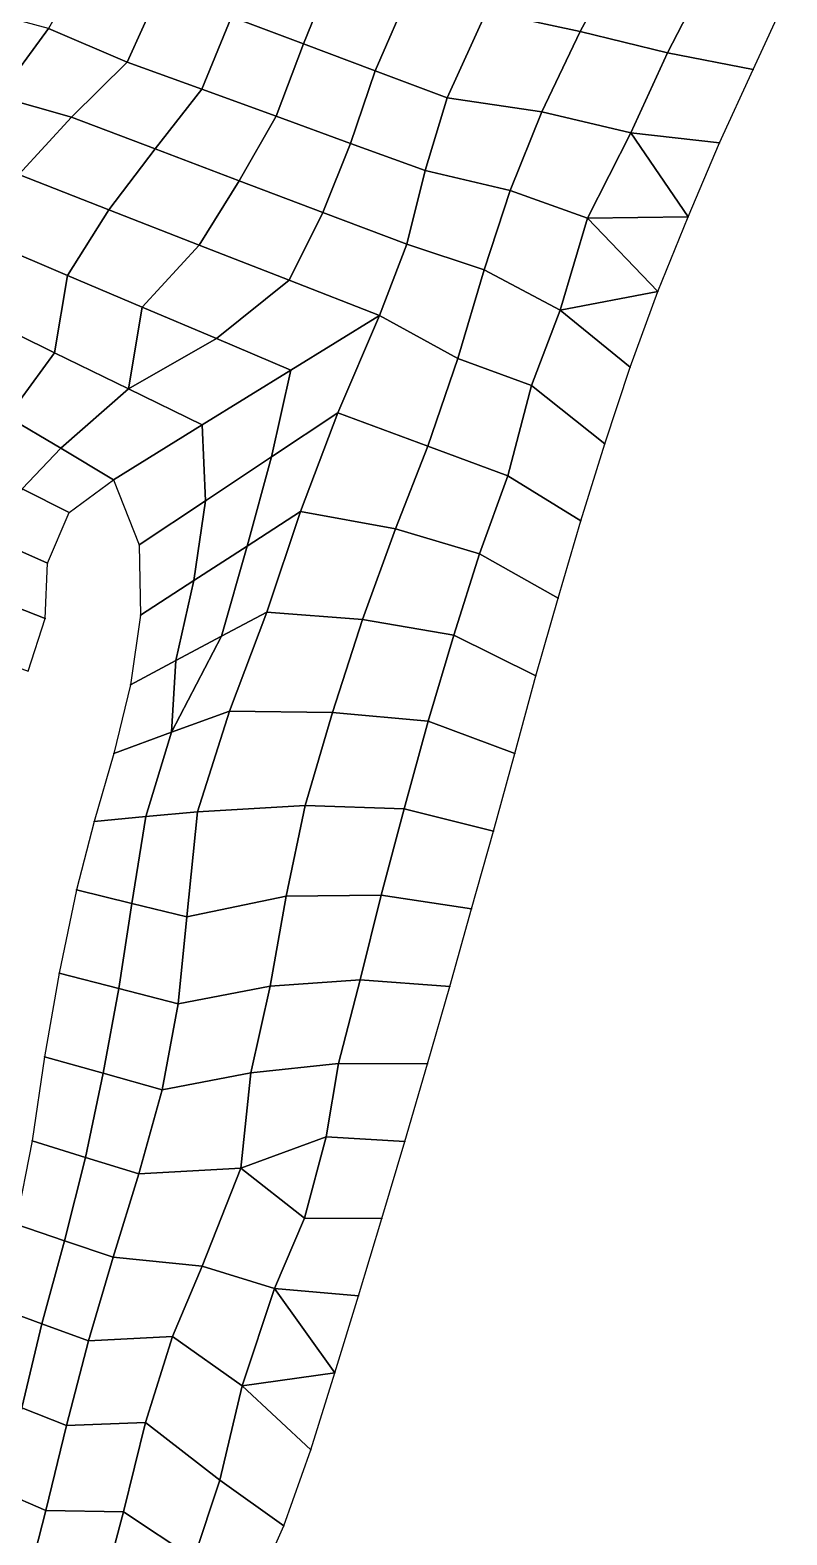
# Model space of a CAD drawing. Extents: x 380707 to 407438, y 6452841 to 6483357.
# Drawn here: x 397310.9 to 397451.5, y 6455584.6 to 6455864.4 of the extents above; entities that cross this region are included whole.
import ezdxf

# ---------------------------------------------------------------- set-up
doc = ezdxf.new("R2010")
doc.units = 0
for name, color, linetype in [('MESH_BOUND', 25, 'CONTINUOUS'), ('MESH_ELEMS', 18, 'CONTINUOUS'), ('MESH_NODES', 18, 'CONTINUOUS')]:
    doc.layers.add(name, color=color, linetype=linetype)

msp = doc.modelspace()

# ---------------------------------------------------------------- linework, layer by layer
at = {"layer": 'MESH_BOUND', "color": 25}
for points in [[(397445.216, 6455857.08, 0.178), (397451.499, 6455870.69, 0.248)], [(397438.994, 6455843.44, 0.259), (397445.216, 6455857.08, 0.178)], [(397433.156, 6455829.63, 0.306), (397438.994, 6455843.44, 0.259)], [(397427.485, 6455815.76, 0.257), (397433.156, 6455829.63, 0.306)], [(397422.346, 6455801.68, 0.33), (397427.485, 6455815.76, 0.257)], [(397417.675, 6455787.44, 0.295), (397422.346, 6455801.68, 0.33)], [(397413.183, 6455773.14, 0.241), (397417.675, 6455787.44, 0.295)], [(397318.127, 6455774.66, -0.205), (397326.372, 6455780.78, -0.353)], [(397326.372, 6455780.78, -0.353), (397331.117, 6455768.64, -0.091)], [(397314.064, 6455765.23, -0.329), (397318.127, 6455774.66, -0.205)], [(397409.003, 6455758.74, 0.189), (397413.183, 6455773.14, 0.241)], [(397331.117, 6455768.64, -0.091), (397331.399, 6455755.62, -0.549)], [(397313.628, 6455754.97, -0.223), (397314.064, 6455765.23, -0.329)], [(397404.868, 6455744.33, 0.371), (397409.003, 6455758.74, 0.189)], [(397310.492, 6455745.2, -0.156), (397313.628, 6455754.97, -0.223)], [(397331.399, 6455755.62, -0.549), (397329.5, 6455742.62, -0.667)], [(397329.5, 6455742.62, -0.667), (397326.407, 6455729.86, -0.508)], [(397400.912, 6455729.87, 0.326), (397404.868, 6455744.33, 0.371)], [(397326.407, 6455729.86, -0.508), (397322.756, 6455717.24, -0.493)], [(397396.953, 6455715.41, 0.429), (397400.912, 6455729.87, 0.326)], [(397322.756, 6455717.24, -0.493), (397319.477, 6455704.52, -0.509)], [(397392.913, 6455700.97, 0.583), (397396.953, 6455715.41, 0.429)], [(397319.477, 6455704.52, -0.509), (397316.279, 6455689.04, -0.245)], [(397388.873, 6455686.54, 0.549), (397392.913, 6455700.97, 0.583)], [(397316.279, 6455689.04, -0.245), (397313.501, 6455673.48, -0.152)], [(397384.699, 6455672.14, -0.001), (397388.873, 6455686.54, 0.549)], [(397313.501, 6455673.48, -0.152), (397311.223, 6455657.84, -0.254)], [(397380.504, 6455657.74, 0.041), (397384.699, 6455672.14, -0.001)], [(397311.223, 6455657.84, -0.254), (397308.212, 6455642.33, -0.463)], [(397376.217, 6455643.38, 0.532), (397380.504, 6455657.74, 0.041)], [(397371.89, 6455629.02, 0.71), (397376.217, 6455643.38, 0.532)], [(397367.498, 6455614.69, 0.77), (397371.89, 6455629.02, 0.71)], [(397363.05, 6455600.37, 0.816), (397367.498, 6455614.69, 0.77)], [(397358.007, 6455586.28, 0.877), (397363.05, 6455600.37, 0.816)], [(397351.928, 6455572.58, 0.582), (397358.007, 6455586.28, 0.877)]]:
    msp.add_polyline3d(points, dxfattribs=at)
at = {"layer": 'MESH_ELEMS', "color": 178}
for points in [[(397413.085, 6455864.09, 0.523), (397421.213, 6455879.15, 0.562), (397405.096, 6455884.56, 0.002), (397395.7, 6455867.85, 0.135)], [(397348.31, 6455866.84, -2.05), (397361.662, 6455861.82, -1.226), (397367.76, 6455876.82, -1.093), (397353.79, 6455881.3, -1.961)], [(397328.907, 6455858.43, -1.092), (397334.957, 6455871.86, -1.094), (397321.955, 6455878.23, 0.194), (397314.283, 6455864.67, 0.323)], [(397361.662, 6455861.82, -1.226), (397375.014, 6455856.8, -0.7), (397381.73, 6455872.34, -0.713), (397367.76, 6455876.82, -1.093)], [(397429.289, 6455860.13, 0.203), (397436.682, 6455874.46, 0.237), (397421.213, 6455879.15, 0.562), (397413.085, 6455864.09, 0.523)], [(397445.216, 6455857.08, 0.178), (397451.499, 6455870.69, 0.248), (397436.682, 6455874.46, 0.237), (397429.289, 6455860.13, 0.203)], [(397328.907, 6455858.43, -1.092), (397342.744, 6455853.39, -2.122), (397348.31, 6455866.84, -2.05), (397334.957, 6455871.86, -1.094)], [(397375.014, 6455856.8, -0.7), (397388.366, 6455851.79, 0.23), (397395.7, 6455867.85, 0.135), (397381.73, 6455872.34, -0.713)], [(397305.009, 6455852.01, 0.314), (397314.283, 6455864.67, 0.323), (397299.225, 6455868.7, 0.161), (397290.351, 6455854.54, 0.323)], [(397342.744, 6455853.39, -2.122), (397356.58, 6455848.35, -1.323), (397361.662, 6455861.82, -1.226), (397348.31, 6455866.84, -2.05)], [(397405.96, 6455849.17, 0.471), (397413.085, 6455864.09, 0.523), (397395.7, 6455867.85, 0.135), (397388.366, 6455851.79, 0.23)], [(397318.542, 6455848.2, -0.714), (397328.907, 6455858.43, -1.092), (397314.283, 6455864.67, 0.323), (397305.009, 6455852.01, 0.314)], [(397422.512, 6455845.27, 0.219), (397429.289, 6455860.13, 0.203), (397413.085, 6455864.09, 0.523), (397405.96, 6455849.17, 0.471)], [(397356.58, 6455848.35, -1.323), (397370.417, 6455843.3, -0.697), (397375.014, 6455856.8, -0.7), (397361.662, 6455861.82, -1.226)], [(397438.994, 6455843.44, 0.259), (397445.216, 6455857.08, 0.178), (397429.289, 6455860.13, 0.203), (397422.512, 6455845.27, 0.219)], [(397318.542, 6455848.2, -0.714), (397334.117, 6455842.29, -1.812), (397342.744, 6455853.39, -2.122), (397328.907, 6455858.43, -1.092)], [(397370.417, 6455843.3, -0.697), (397384.254, 6455838.26, -0.037), (397388.366, 6455851.79, 0.23), (397375.014, 6455856.8, -0.7)], [(397318.542, 6455848.2, -0.714), (397305.009, 6455852.01, 0.314), (397308.746, 6455837.52, -0.309), (397318.542, 6455848.2, -0.714)], [(397334.117, 6455842.29, -1.812), (397349.692, 6455836.38, -1.349), (397356.58, 6455848.35, -1.323), (397342.744, 6455853.39, -2.122)], [(397400.078, 6455834.58, 0.327), (397405.96, 6455849.17, 0.471), (397388.366, 6455851.79, 0.23), (397384.254, 6455838.26, -0.037)], [(397405.96, 6455849.17, 0.471), (397400.078, 6455834.58, 0.327), (397414.445, 6455829.4, 0.209), (397422.512, 6455845.27, 0.219)], [(397308.746, 6455837.52, -0.309), (397325.501, 6455830.97, -1.314), (397334.117, 6455842.29, -1.812), (397318.542, 6455848.2, -0.714)], [(397349.692, 6455836.38, -1.349), (397365.267, 6455830.46, -0.688), (397370.417, 6455843.3, -0.697), (397356.58, 6455848.35, -1.323)], [(397365.267, 6455830.46, -0.688), (397380.842, 6455824.55, 0.152), (397384.254, 6455838.26, -0.037), (397370.417, 6455843.3, -0.697)], [(397414.445, 6455829.4, 0.209), (397433.156, 6455829.63, 0.306), (397422.512, 6455845.27, 0.219), (397414.445, 6455829.4, 0.209)], [(397438.994, 6455843.44, 0.259), (397422.512, 6455845.27, 0.219), (397433.156, 6455829.63, 0.306), (397438.994, 6455843.44, 0.259)], [(397325.501, 6455830.97, -1.314), (397342.257, 6455824.42, -1.43), (397349.692, 6455836.38, -1.349), (397334.117, 6455842.29, -1.812)], [(397304.012, 6455824.63, -0.443), (397317.835, 6455818.76, -1.048), (397325.501, 6455830.97, -1.314), (397308.746, 6455837.52, -0.309)], [(397395.239, 6455819.81, 0.282), (397400.078, 6455834.58, 0.327), (397384.254, 6455838.26, -0.037), (397380.842, 6455824.55, 0.152)], [(397342.257, 6455824.42, -1.43), (397359.012, 6455817.88, -0.759), (397365.267, 6455830.46, -0.688), (397349.692, 6455836.38, -1.349)], [(397395.239, 6455819.81, 0.282), (397409.342, 6455812.29, 0.283), (397414.445, 6455829.4, 0.209), (397400.078, 6455834.58, 0.327)], [(397317.835, 6455818.76, -1.048), (397331.658, 6455812.89, -1.432), (397342.257, 6455824.42, -1.43), (397325.501, 6455830.97, -1.314)], [(397359.012, 6455817.88, -0.759), (397375.768, 6455811.33, -0.095), (397380.842, 6455824.55, 0.152), (397365.267, 6455830.46, -0.688)], [(397409.342, 6455812.29, 0.283), (397427.485, 6455815.76, 0.257), (397414.445, 6455829.4, 0.209), (397409.342, 6455812.29, 0.283)], [(397433.156, 6455829.63, 0.306), (397414.445, 6455829.4, 0.209), (397427.485, 6455815.76, 0.257), (397433.156, 6455829.63, 0.306)], [(397301.704, 6455811.12, -0.632), (397315.415, 6455804.4, -1.171), (397317.835, 6455818.76, -1.048), (397304.012, 6455824.63, -0.443)], [(397331.658, 6455812.89, -1.432), (397345.48, 6455807.02, -0.979), (397359.012, 6455817.88, -0.759), (397342.257, 6455824.42, -1.43)], [(397380.842, 6455824.55, 0.152), (397375.768, 6455811.33, -0.095), (397390.373, 6455803.3, 0.366), (397395.239, 6455819.81, 0.282)], [(397315.415, 6455804.4, -1.171), (397329.126, 6455797.68, -1.173), (397331.658, 6455812.89, -1.432), (397317.835, 6455818.76, -1.048)], [(397345.48, 6455807.02, -0.979), (397359.303, 6455801.14, -0.643), (397375.768, 6455811.33, -0.095), (397359.012, 6455817.88, -0.759)], [(397390.373, 6455803.3, 0.366), (397404.033, 6455798.27, 0.167), (397409.342, 6455812.29, 0.283), (397395.239, 6455819.81, 0.282)], [(397409.342, 6455812.29, 0.283), (397422.346, 6455801.68, 0.33), (397427.485, 6455815.76, 0.257), (397409.342, 6455812.29, 0.283)], [(397329.126, 6455797.68, -1.173), (397345.48, 6455807.02, -0.979), (397331.658, 6455812.89, -1.432), (397329.126, 6455797.68, -1.173)], [(397404.033, 6455798.27, 0.167), (397417.675, 6455787.44, 0.295), (397422.346, 6455801.68, 0.33), (397409.342, 6455812.29, 0.283)], [(397296.872, 6455798.32, -0.661), (397306.705, 6455792.47, -1.097), (397315.415, 6455804.4, -1.171), (397301.704, 6455811.12, -0.632)], [(397368.035, 6455793.23, -0.297), (397375.768, 6455811.33, -0.095), (397359.303, 6455801.14, -0.643), (397355.729, 6455785.03, -0.631)], [(397390.373, 6455803.3, 0.366), (397375.768, 6455811.33, -0.095), (397368.035, 6455793.23, -0.297), (397384.76, 6455787.03, 0.391)], [(397329.126, 6455797.68, -1.173), (397342.837, 6455790.96, -0.913), (397359.303, 6455801.14, -0.643), (397345.48, 6455807.02, -0.979)], [(397306.705, 6455792.47, -1.097), (397316.539, 6455786.63, -0.784), (397329.126, 6455797.68, -1.173), (397315.415, 6455804.4, -1.171)], [(397355.729, 6455785.03, -0.631), (397359.303, 6455801.14, -0.643), (397342.837, 6455790.96, -0.913), (397343.423, 6455776.83, -0.777)], [(397384.76, 6455787.03, 0.391), (397399.631, 6455781.48, 0.179), (397404.033, 6455798.27, 0.167), (397390.373, 6455803.3, 0.366)], [(397417.675, 6455787.44, 0.295), (397404.033, 6455798.27, 0.167), (397399.631, 6455781.48, 0.179), (397413.183, 6455773.14, 0.241)], [(397316.539, 6455786.63, -0.784), (397326.372, 6455780.78, -0.353), (397342.837, 6455790.96, -0.913), (397329.126, 6455797.68, -1.173)], [(397300.681, 6455783.47, -1.073), (397309.404, 6455779.06, -0.997), (397316.539, 6455786.63, -0.784), (397306.705, 6455792.47, -1.097)], [(397361.087, 6455774.85, 0.075), (397368.035, 6455793.23, -0.297), (397355.729, 6455785.03, -0.631), (397351.191, 6455768.44, -0.597)], [(397378.78, 6455771.66, 0.286), (397384.76, 6455787.03, 0.391), (397368.035, 6455793.23, -0.297), (397361.087, 6455774.85, 0.075)], [(397343.423, 6455776.83, -0.777), (397342.837, 6455790.96, -0.913), (397326.372, 6455780.78, -0.353), (397331.117, 6455768.64, -0.091)], [(397394.388, 6455767.02, 0.26), (397399.631, 6455781.48, 0.179), (397384.76, 6455787.03, 0.391), (397378.78, 6455771.66, 0.286)], [(397309.404, 6455779.06, -0.997), (397318.127, 6455774.66, -0.205), (397326.372, 6455780.78, -0.353), (397316.539, 6455786.63, -0.784)], [(397351.191, 6455768.44, -0.597), (397355.729, 6455785.03, -0.631), (397343.423, 6455776.83, -0.777), (397341.295, 6455762.03, -0.742)], [(397413.183, 6455773.14, 0.241), (397399.631, 6455781.48, 0.179), (397394.388, 6455767.02, 0.26), (397409.003, 6455758.74, 0.189)], [(397304.887, 6455769.38, -0.914), (397314.064, 6455765.23, -0.329), (397318.127, 6455774.66, -0.205), (397309.404, 6455779.06, -0.997)], [(397341.295, 6455762.03, -0.742), (397343.423, 6455776.83, -0.777), (397331.117, 6455768.64, -0.091), (397331.399, 6455755.62, -0.549)], [(397354.844, 6455756.18, -0.142), (397361.087, 6455774.85, 0.075), (397351.191, 6455768.44, -0.597), (397346.396, 6455751.66, -0.506)], [(397372.605, 6455754.76, 0.123), (397378.78, 6455771.66, 0.286), (397361.087, 6455774.85, 0.075), (397354.844, 6455756.18, -0.142)], [(397389.617, 6455751.9, 0.23), (397394.388, 6455767.02, 0.26), (397378.78, 6455771.66, 0.286), (397372.605, 6455754.76, 0.123)], [(397302.564, 6455759.28, -0.872), (397313.628, 6455754.97, -0.223), (397314.064, 6455765.23, -0.329), (397304.887, 6455769.38, -0.914)], [(397346.396, 6455751.66, -0.506), (397351.191, 6455768.44, -0.597), (397341.295, 6455762.03, -0.742), (397337.948, 6455747.14, -0.86)], [(397389.617, 6455751.9, 0.23), (397404.868, 6455744.33, 0.371), (397409.003, 6455758.74, 0.189), (397394.388, 6455767.02, 0.26)], [(397337.948, 6455747.14, -0.86), (397341.295, 6455762.03, -0.742), (397331.399, 6455755.62, -0.549), (397329.5, 6455742.62, -0.667)], [(397298.134, 6455749.71, -0.798), (397310.492, 6455745.2, -0.156), (397313.628, 6455754.97, -0.223), (397302.564, 6455759.28, -0.872)], [(397347.907, 6455737.76, -0.237), (397354.844, 6455756.18, -0.142), (397346.396, 6455751.66, -0.506), (397337.157, 6455733.81, -0.763)], [(397367.042, 6455737.5, 0.078), (397372.605, 6455754.76, 0.123), (397354.844, 6455756.18, -0.142), (397347.907, 6455737.76, -0.237)], [(397372.605, 6455754.76, 0.123), (397367.042, 6455737.5, 0.078), (397384.808, 6455735.9, 0.271), (397389.617, 6455751.9, 0.23)], [(397337.157, 6455733.81, -0.763), (397346.396, 6455751.66, -0.506), (397337.948, 6455747.14, -0.86), (397337.157, 6455733.81, -0.763)], [(397384.808, 6455735.9, 0.271), (397400.912, 6455729.87, 0.326), (397404.868, 6455744.33, 0.371), (397389.617, 6455751.9, 0.23)], [(397337.157, 6455733.81, -0.763), (397337.948, 6455747.14, -0.86), (397329.5, 6455742.62, -0.667), (397326.407, 6455729.86, -0.508)], [(397341.981, 6455719.05, -0.423), (397347.907, 6455737.76, -0.237), (397337.157, 6455733.81, -0.763), (397332.369, 6455718.14, -0.859)], [(397347.907, 6455737.76, -0.237), (397341.981, 6455719.05, -0.423), (397361.993, 6455720.17, 0.224), (397367.042, 6455737.5, 0.078)], [(397380.393, 6455719.56, 0.19), (397384.808, 6455735.9, 0.271), (397367.042, 6455737.5, 0.078), (397361.993, 6455720.17, 0.224)], [(397332.369, 6455718.14, -0.859), (397337.157, 6455733.81, -0.763), (397326.407, 6455729.86, -0.508), (397322.756, 6455717.24, -0.493)], [(397400.912, 6455729.87, 0.326), (397384.808, 6455735.9, 0.271), (397380.393, 6455719.56, 0.19), (397396.953, 6455715.41, 0.429)], [(397358.456, 6455703.37, 0.144), (397361.993, 6455720.17, 0.224), (397341.981, 6455719.05, -0.423), (397339.985, 6455699.48, -0.291)], [(397376.128, 6455703.52, 0.337), (397380.393, 6455719.56, 0.19), (397361.993, 6455720.17, 0.224), (397358.456, 6455703.37, 0.144)], [(397329.731, 6455702, -0.798), (397332.369, 6455718.14, -0.859), (397322.756, 6455717.24, -0.493), (397319.477, 6455704.52, -0.509)], [(397339.985, 6455699.48, -0.291), (397341.981, 6455719.05, -0.423), (397332.369, 6455718.14, -0.859), (397329.731, 6455702, -0.798)], [(397392.913, 6455700.97, 0.583), (397396.953, 6455715.41, 0.429), (397380.393, 6455719.56, 0.19), (397376.128, 6455703.52, 0.337)], [(397319.477, 6455704.52, -0.509), (397316.279, 6455689.04, -0.245), (397327.328, 6455686.18, -0.744), (397329.731, 6455702, -0.798)], [(397355.486, 6455686.62, 0.333), (397358.456, 6455703.37, 0.144), (397339.985, 6455699.48, -0.291), (397338.377, 6455683.32, -0.244)], [(397372.181, 6455687.77, 0.31), (397376.128, 6455703.52, 0.337), (397358.456, 6455703.37, 0.144), (397355.486, 6455686.62, 0.333)], [(397388.873, 6455686.54, 0.549), (397392.913, 6455700.97, 0.583), (397376.128, 6455703.52, 0.337), (397372.181, 6455687.77, 0.31)], [(397329.731, 6455702, -0.798), (397327.328, 6455686.18, -0.744), (397338.377, 6455683.32, -0.244), (397339.985, 6455699.48, -0.291)], [(397316.279, 6455689.04, -0.245), (397313.501, 6455673.48, -0.152), (397324.446, 6455670.42, -0.835), (397327.328, 6455686.18, -0.744)], [(397327.328, 6455686.18, -0.744), (397324.446, 6455670.42, -0.835), (397335.391, 6455667.36, -0.267), (397338.377, 6455683.32, -0.244)], [(397338.377, 6455683.32, -0.244), (397335.391, 6455667.36, -0.267), (397351.86, 6455670.5, 0.456), (397355.486, 6455686.62, 0.333)], [(397368.168, 6455672.24, 0.267), (397372.181, 6455687.77, 0.31), (397355.486, 6455686.62, 0.333), (397351.86, 6455670.5, 0.456)], [(397384.699, 6455672.14, -0.001), (397388.873, 6455686.54, 0.549), (397372.181, 6455687.77, 0.31), (397368.168, 6455672.24, 0.267)], [(397313.501, 6455673.48, -0.152), (397311.223, 6455657.84, -0.254), (397321.14, 6455654.78, -0.869), (397324.446, 6455670.42, -0.835)], [(397365.889, 6455658.59, 0.395), (397368.168, 6455672.24, 0.267), (397351.86, 6455670.5, 0.456), (397350.042, 6455652.79, 0.488)], [(397380.504, 6455657.74, 0.041), (397384.699, 6455672.14, -0.001), (397368.168, 6455672.24, 0.267), (397365.889, 6455658.59, 0.395)], [(397324.446, 6455670.42, -0.835), (397321.14, 6455654.78, -0.869), (397331.058, 6455651.72, -0.165), (397335.391, 6455667.36, -0.267)], [(397350.042, 6455652.79, 0.488), (397351.86, 6455670.5, 0.456), (397335.391, 6455667.36, -0.267), (397331.058, 6455651.72, -0.165)], [(397361.851, 6455643.47, 0.507), (397365.889, 6455658.59, 0.395), (397350.042, 6455652.79, 0.488), (397361.851, 6455643.47, 0.507)], [(397376.217, 6455643.38, 0.532), (397380.504, 6455657.74, 0.041), (397365.889, 6455658.59, 0.395), (397361.851, 6455643.47, 0.507)], [(397311.223, 6455657.84, -0.254), (397308.212, 6455642.33, -0.463), (397317.239, 6455639.26, -0.711), (397321.14, 6455654.78, -0.869)], [(397321.14, 6455654.78, -0.869), (397317.239, 6455639.26, -0.711), (397326.267, 6455636.2, -0.155), (397331.058, 6455651.72, -0.165)], [(397342.81, 6455634.57, 0.467), (397350.042, 6455652.79, 0.488), (397331.058, 6455651.72, -0.165), (397326.267, 6455636.2, -0.155)], [(397342.81, 6455634.57, 0.467), (397356.285, 6455630.37, 0.61), (397361.851, 6455643.47, 0.507), (397350.042, 6455652.79, 0.488)], [(397308.212, 6455642.33, -0.463), (397304.451, 6455626.98, -0.591), (397313.066, 6455623.8, -1.013), (397317.239, 6455639.26, -0.711)], [(397371.89, 6455629.02, 0.71), (397376.217, 6455643.38, 0.532), (397361.851, 6455643.47, 0.507), (397356.285, 6455630.37, 0.61)], [(397317.239, 6455639.26, -0.711), (397313.066, 6455623.8, -1.013), (397321.68, 6455620.63, -0.167), (397326.267, 6455636.2, -0.155)], [(397337.341, 6455621.49, 0.452), (397342.81, 6455634.57, 0.467), (397326.267, 6455636.2, -0.155), (397321.68, 6455620.63, -0.167)], [(397356.285, 6455630.37, 0.61), (397342.81, 6455634.57, 0.467), (397337.341, 6455621.49, 0.452), (397350.253, 6455612.29, 0.937)], [(397367.498, 6455614.69, 0.77), (397356.285, 6455630.37, 0.61), (397350.253, 6455612.29, 0.937), (397367.498, 6455614.69, 0.77)], [(397371.89, 6455629.02, 0.71), (397356.285, 6455630.37, 0.61), (397367.498, 6455614.69, 0.77), (397371.89, 6455629.02, 0.71)], [(397304.451, 6455626.98, -0.591), (397301.015, 6455611.55, -0.529), (397309.319, 6455608.23, -0.693), (397313.066, 6455623.8, -1.013)], [(397313.066, 6455623.8, -1.013), (397309.319, 6455608.23, -0.693), (397317.623, 6455604.91, -0.034), (397321.68, 6455620.63, -0.167)], [(397332.292, 6455605.47, 0.469), (397337.341, 6455621.49, 0.452), (397321.68, 6455620.63, -0.167), (397317.623, 6455604.91, -0.034)], [(397332.292, 6455605.47, 0.469), (397346.089, 6455594.78, 0.524), (397350.253, 6455612.29, 0.937), (397337.341, 6455621.49, 0.452)], [(397367.498, 6455614.69, 0.77), (397350.253, 6455612.29, 0.937), (397363.05, 6455600.37, 0.816), (397367.498, 6455614.69, 0.77)], [(397346.089, 6455594.78, 0.524), (397358.007, 6455586.28, 0.877), (397363.05, 6455600.37, 0.816), (397350.253, 6455612.29, 0.937)], [(397309.319, 6455608.23, -0.693), (397305.792, 6455592.6, -0.606), (397313.782, 6455589.13, -0.028), (397317.623, 6455604.91, -0.034)], [(397328.221, 6455588.84, 0.421), (397332.292, 6455605.47, 0.469), (397317.623, 6455604.91, -0.034), (397313.782, 6455589.13, -0.028)], [(397346.089, 6455594.78, 0.524), (397332.292, 6455605.47, 0.469), (397328.221, 6455588.84, 0.421), (397341.287, 6455580.17, 0.492)], [(397358.007, 6455586.28, 0.877), (397346.089, 6455594.78, 0.524), (397341.287, 6455580.17, 0.492), (397351.928, 6455572.58, 0.582)], [(397305.792, 6455592.6, -0.606), (397301.983, 6455577.04, -0.785), (397309.746, 6455573.4, 0.222), (397313.782, 6455589.13, -0.028)], [(397313.782, 6455589.13, -0.028), (397309.746, 6455573.4, 0.222), (397324.622, 6455575.33, 0.335), (397328.221, 6455588.84, 0.421)], [(397324.622, 6455575.33, 0.335), (397334.526, 6455567.87, 0.301), (397341.287, 6455580.17, 0.492), (397328.221, 6455588.84, 0.421)]]:
    msp.add_3dface(points, dxfattribs=at)
at = {"layer": 'MESH_NODES', "color": 18}
for p in [(397413.085, 6455864.09, 0.523), (397361.662, 6455861.82, -1.226), (397429.289, 6455860.13, 0.203), (397328.907, 6455858.43, -1.092), (397445.216, 6455857.08, 0.178), (397375.014, 6455856.8, -0.7), (397342.744, 6455853.39, -2.122), (397388.366, 6455851.79, 0.23), (397405.96, 6455849.17, 0.471), (397318.542, 6455848.2, -0.714), (397356.58, 6455848.35, -1.323), (397370.417, 6455843.3, -0.697), (397422.512, 6455845.27, 0.219), (397438.994, 6455843.44, 0.259), (397334.117, 6455842.29, -1.812), (397384.254, 6455838.26, -0.037), (397349.692, 6455836.38, -1.349), (397400.078, 6455834.58, 0.327), (397325.501, 6455830.97, -1.314), (397365.267, 6455830.46, -0.688), (397414.445, 6455829.4, 0.209), (397433.156, 6455829.63, 0.306), (397342.257, 6455824.42, -1.43), (397380.842, 6455824.55, 0.152), (397317.835, 6455818.76, -1.048), (397359.012, 6455817.88, -0.759), (397395.239, 6455819.81, 0.282), (397427.485, 6455815.76, 0.257), (397331.658, 6455812.89, -1.432), (397409.342, 6455812.29, 0.283), (397375.768, 6455811.33, -0.095), (397345.48, 6455807.02, -0.979), (397315.415, 6455804.4, -1.171), (397359.303, 6455801.14, -0.643), (397390.373, 6455803.3, 0.366), (397422.346, 6455801.68, 0.33), (397404.033, 6455798.27, 0.167), (397329.126, 6455797.68, -1.173), (397368.035, 6455793.23, -0.297), (397342.837, 6455790.96, -0.913), (397384.76, 6455787.03, 0.391), (397417.675, 6455787.44, 0.295), (397316.539, 6455786.63, -0.784), (397355.729, 6455785.03, -0.631), (397399.631, 6455781.48, 0.179), (397326.372, 6455780.78, -0.353), (397343.423, 6455776.83, -0.777), (397318.127, 6455774.66, -0.205), (397361.087, 6455774.85, 0.075), (397413.183, 6455773.14, 0.241), (397378.78, 6455771.66, 0.286), (397331.117, 6455768.64, -0.091), (397351.191, 6455768.44, -0.597), (397314.064, 6455765.23, -0.329), (397394.388, 6455767.02, 0.26), (397341.295, 6455762.03, -0.742), (397354.844, 6455756.18, -0.142), (397409.003, 6455758.74, 0.189), (397313.628, 6455754.97, -0.223), (397331.399, 6455755.62, -0.549), (397372.605, 6455754.76, 0.123), (397346.396, 6455751.66, -0.506), (397389.617, 6455751.9, 0.23), (397337.948, 6455747.14, -0.86), (397329.5, 6455742.62, -0.667), (397404.868, 6455744.33, 0.371), (397347.907, 6455737.76, -0.237), (397367.042, 6455737.5, 0.078), (397337.157, 6455733.81, -0.763), (397384.808, 6455735.9, 0.271), (397326.407, 6455729.86, -0.508), (397400.912, 6455729.87, 0.326), (397361.993, 6455720.17, 0.224), (397322.756, 6455717.24, -0.493), (397332.369, 6455718.14, -0.859), (397341.981, 6455719.05, -0.423), (397380.393, 6455719.56, 0.19), (397396.953, 6455715.41, 0.429), (397319.477, 6455704.52, -0.509), (397358.456, 6455703.37, 0.144), (397376.128, 6455703.52, 0.337), (397329.731, 6455702, -0.798), (397392.913, 6455700.97, 0.583), (397339.985, 6455699.48, -0.291), (397316.279, 6455689.04, -0.245), (397327.328, 6455686.18, -0.744), (397355.486, 6455686.62, 0.333), (397372.181, 6455687.77, 0.31), (397388.873, 6455686.54, 0.549), (397338.377, 6455683.32, -0.244), (397313.501, 6455673.48, -0.152), (397368.168, 6455672.24, 0.267), (397324.446, 6455670.42, -0.835), (397351.86, 6455670.5, 0.456), (397384.699, 6455672.14, -0.001), (397335.391, 6455667.36, -0.267), (397365.889, 6455658.59, 0.395), (397311.223, 6455657.84, -0.254), (397380.504, 6455657.74, 0.041), (397321.14, 6455654.78, -0.869), (397350.042, 6455652.79, 0.488), (397331.058, 6455651.72, -0.165), (397361.851, 6455643.47, 0.507), (397376.217, 6455643.38, 0.532), (397317.239, 6455639.26, -0.711), (397326.267, 6455636.2, -0.155), (397342.81, 6455634.57, 0.467), (397356.285, 6455630.37, 0.61), (397371.89, 6455629.02, 0.71), (397313.066, 6455623.8, -1.013), (397321.68, 6455620.63, -0.167), (397337.341, 6455621.49, 0.452), (397367.498, 6455614.69, 0.77), (397350.253, 6455612.29, 0.937), (397332.292, 6455605.47, 0.469), (397317.623, 6455604.91, -0.034), (397363.05, 6455600.37, 0.816), (397346.089, 6455594.78, 0.524), (397313.782, 6455589.13, -0.028), (397328.221, 6455588.84, 0.421), (397358.007, 6455586.28, 0.877)]:
    msp.add_point(p, dxfattribs=at)

doc.saveas('drawing.dxf')
